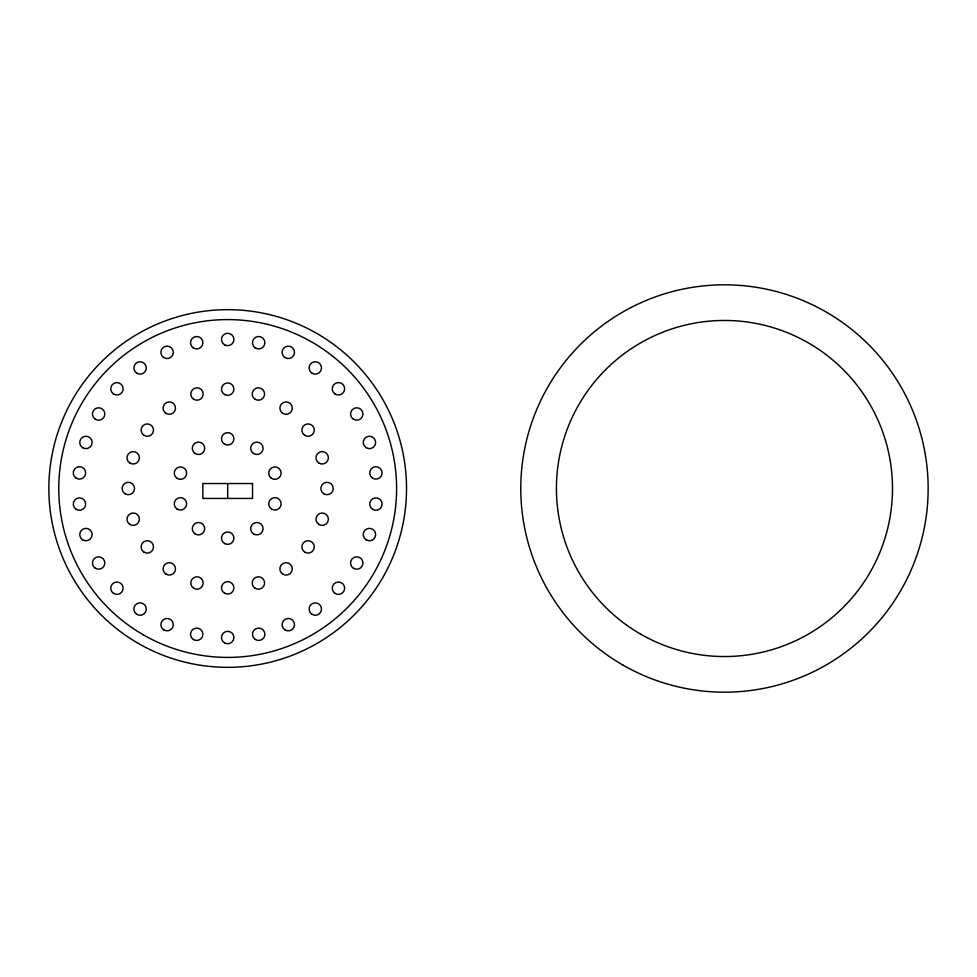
<?xml version="1.0" encoding="UTF-8"?>
<svg xmlns="http://www.w3.org/2000/svg" width="977" height="977" viewBox="0 0 977 977"><rect width="100%" height="100%" fill="white"/><g stroke="black" fill="none" stroke-linecap="round" stroke-linejoin="round"><path stroke-width="1.47" d="M227.69 483.53L227.69 498.441M252.53 483.53L202.85 483.53L202.85 498.441L252.53 498.441L252.53 483.53M138.27 643.379A178.84 178.84 0 0 0 406.53 488.5A178.84 178.84 0 0 0 138.27 333.621A178.84 178.84 0 0 0 138.27 643.379M143.24 634.781A168.911 168.911 0 0 0 396.601 488.5A168.911 168.911 0 0 0 143.24 342.219A168.911 168.911 0 0 0 143.24 634.781M224.588 444.205A6.204 6.204 0 0 0 233.906 438.82A6.204 6.204 0 0 0 224.588 433.446A6.204 6.204 0 0 0 224.588 444.205M224.588 394.525A6.204 6.204 0 0 0 233.906 389.139A6.204 6.204 0 0 0 224.588 383.766A6.204 6.204 0 0 0 224.588 394.525M224.588 344.844A6.204 6.204 0 0 0 233.906 339.471A6.204 6.204 0 0 0 224.588 334.085A6.204 6.204 0 0 0 224.588 344.844M195.107 453.511A6.204 6.204 0 0 0 204.694 448.638A6.204 6.204 0 0 0 195.681 442.776A6.204 6.204 0 0 0 195.107 453.511M177.155 478.412A6.204 6.204 0 0 0 186.656 473.369A6.204 6.204 0 0 0 177.533 467.665A6.204 6.204 0 0 0 177.155 478.412M177.008 509.029A6.204 6.204 0 0 0 186.644 504.242A6.204 6.204 0 0 0 177.68 498.294A6.204 6.204 0 0 0 177.008 509.029M195.119 533.906A6.204 6.204 0 0 0 204.694 528.997A6.204 6.204 0 0 0 195.656 523.171A6.204 6.204 0 0 0 195.119 533.906M224.588 543.554A6.204 6.204 0 0 0 233.906 538.18A6.204 6.204 0 0 0 224.588 532.795A6.204 6.204 0 0 0 224.588 543.554M253.507 533.894A6.204 6.204 0 0 0 263.094 529.021A6.204 6.204 0 0 0 254.081 523.159A6.204 6.204 0 0 0 253.507 533.894M271.643 509.115A6.204 6.204 0 0 0 281.144 504.071A6.204 6.204 0 0 0 272.021 498.368A6.204 6.204 0 0 0 271.643 509.115M271.496 478.327A6.204 6.204 0 0 0 281.132 473.54A6.204 6.204 0 0 0 272.18 467.592A6.204 6.204 0 0 0 271.496 478.327M253.519 453.523A6.204 6.204 0 0 0 263.094 448.614A6.204 6.204 0 0 0 254.057 442.789A6.204 6.204 0 0 0 253.519 453.523M193.556 399.178A6.204 6.204 0 0 0 203.192 394.403A6.204 6.204 0 0 0 194.228 388.443A6.204 6.204 0 0 0 193.556 399.178M165.907 413.32A6.204 6.204 0 0 0 175.494 408.447A6.204 6.204 0 0 0 166.481 402.585A6.204 6.204 0 0 0 165.907 413.32M143.949 435.315A6.204 6.204 0 0 0 153.511 430.405A6.204 6.204 0 0 0 144.474 424.58A6.204 6.204 0 0 0 143.949 435.315M129.904 463.061A6.204 6.204 0 0 0 139.406 458.018A6.204 6.204 0 0 0 130.283 452.314A6.204 6.204 0 0 0 129.904 463.061M125.227 493.873A6.204 6.204 0 0 0 134.545 488.5A6.204 6.204 0 0 0 125.227 483.127A6.204 6.204 0 0 0 125.227 493.873M129.758 524.38A6.204 6.204 0 0 0 139.393 519.593A6.204 6.204 0 0 0 130.442 513.646A6.204 6.204 0 0 0 129.758 524.38M143.924 552.103A6.204 6.204 0 0 0 153.511 547.23A6.204 6.204 0 0 0 144.498 541.368A6.204 6.204 0 0 0 143.924 552.103M165.919 574.097A6.204 6.204 0 0 0 175.494 569.188A6.204 6.204 0 0 0 166.456 563.35A6.204 6.204 0 0 0 165.919 574.097M193.69 588.252A6.204 6.204 0 0 0 203.192 583.208A6.204 6.204 0 0 0 194.081 577.505A6.204 6.204 0 0 0 193.69 588.252M224.588 593.234A6.204 6.204 0 0 0 233.906 587.861A6.204 6.204 0 0 0 224.588 582.475A6.204 6.204 0 0 0 224.588 593.234M254.96 588.166A6.204 6.204 0 0 0 264.596 583.379A6.204 6.204 0 0 0 255.632 577.431A6.204 6.204 0 0 0 254.96 588.166M282.707 574.085A6.204 6.204 0 0 0 292.294 569.212A6.204 6.204 0 0 0 283.281 563.338A6.204 6.204 0 0 0 282.707 574.085M304.702 552.115A6.204 6.204 0 0 0 314.276 547.205A6.204 6.204 0 0 0 305.239 541.38A6.204 6.204 0 0 0 304.702 552.115M318.893 524.466A6.204 6.204 0 0 0 328.394 519.422A6.204 6.204 0 0 0 319.271 513.719A6.204 6.204 0 0 0 318.893 524.466M323.937 493.873A6.204 6.204 0 0 0 333.255 488.5A6.204 6.204 0 0 0 323.937 483.127A6.204 6.204 0 0 0 323.937 493.873M318.746 462.964A6.204 6.204 0 0 0 328.382 458.189A6.204 6.204 0 0 0 319.418 452.241A6.204 6.204 0 0 0 318.746 462.964M304.677 435.302A6.204 6.204 0 0 0 314.276 430.43A6.204 6.204 0 0 0 305.264 424.568A6.204 6.204 0 0 0 304.677 435.302M282.719 413.332A6.204 6.204 0 0 0 292.294 408.423A6.204 6.204 0 0 0 283.257 402.597A6.204 6.204 0 0 0 282.719 413.332M255.095 399.275A6.204 6.204 0 0 0 264.596 394.232A6.204 6.204 0 0 0 255.485 388.528A6.204 6.204 0 0 0 255.095 399.275M193.238 347.873A6.204 6.204 0 0 0 202.898 343.159A6.204 6.204 0 0 0 193.983 337.138A6.204 6.204 0 0 0 193.238 347.873M163.66 357.533A6.204 6.204 0 0 0 173.271 352.709A6.204 6.204 0 0 0 164.283 346.798A6.204 6.204 0 0 0 163.66 357.533M136.707 373.129A6.204 6.204 0 0 0 146.294 368.268A6.204 6.204 0 0 0 137.281 362.394A6.204 6.204 0 0 0 136.707 373.129M113.564 393.987A6.204 6.204 0 0 0 123.139 389.09A6.204 6.204 0 0 0 114.114 383.253A6.204 6.204 0 0 0 113.564 393.987M95.27 419.206A6.204 6.204 0 0 0 104.832 414.272A6.204 6.204 0 0 0 95.77 408.471A6.204 6.204 0 0 0 95.27 419.206M82.654 447.71A6.204 6.204 0 0 0 92.156 442.666A6.204 6.204 0 0 0 83.033 436.963A6.204 6.204 0 0 0 82.654 447.71M76.291 478.254A6.204 6.204 0 0 0 85.683 473.015A6.204 6.204 0 0 0 76.45 467.495A6.204 6.204 0 0 0 76.291 478.254M75.962 509.2A6.204 6.204 0 0 0 85.658 504.559A6.204 6.204 0 0 0 76.792 498.478A6.204 6.204 0 0 0 75.962 509.2M82.52 539.731A6.204 6.204 0 0 0 92.143 534.944A6.204 6.204 0 0 0 83.192 528.997A6.204 6.204 0 0 0 82.52 539.731M95.221 568.211A6.204 6.204 0 0 0 104.82 563.363A6.204 6.204 0 0 0 95.819 557.476A6.204 6.204 0 0 0 95.221 568.211M113.552 593.43A6.204 6.204 0 0 0 123.139 588.545A6.204 6.204 0 0 0 114.114 582.695A6.204 6.204 0 0 0 113.552 593.43M136.719 614.289A6.204 6.204 0 0 0 146.294 609.379A6.204 6.204 0 0 0 137.256 603.542A6.204 6.204 0 0 0 136.719 614.289M163.745 629.896A6.204 6.204 0 0 0 173.283 624.914A6.204 6.204 0 0 0 164.197 619.149A6.204 6.204 0 0 0 163.745 629.896M193.458 639.569A6.204 6.204 0 0 0 202.911 634.439A6.204 6.204 0 0 0 193.739 628.822A6.204 6.204 0 0 0 193.458 639.569M224.588 642.915A6.204 6.204 0 0 0 233.906 637.529A6.204 6.204 0 0 0 224.588 632.156A6.204 6.204 0 0 0 224.588 642.915M255.205 639.422A6.204 6.204 0 0 0 264.877 634.708A6.204 6.204 0 0 0 255.95 628.699A6.204 6.204 0 0 0 255.205 639.422M284.893 629.835A6.204 6.204 0 0 0 294.504 625.011A6.204 6.204 0 0 0 285.516 619.1A6.204 6.204 0 0 0 284.893 629.835M311.907 614.277A6.204 6.204 0 0 0 321.494 609.404A6.204 6.204 0 0 0 312.481 603.53A6.204 6.204 0 0 0 311.907 614.277M335.074 593.43A6.204 6.204 0 0 0 344.649 588.545A6.204 6.204 0 0 0 335.624 582.695A6.204 6.204 0 0 0 335.074 593.43M353.405 568.248A6.204 6.204 0 0 0 362.955 563.302A6.204 6.204 0 0 0 353.906 557.501A6.204 6.204 0 0 0 353.405 568.248M366.143 539.817A6.204 6.204 0 0 0 375.632 534.773A6.204 6.204 0 0 0 366.522 529.07A6.204 6.204 0 0 0 366.143 539.817M372.725 509.408A6.204 6.204 0 0 0 382.117 504.169A6.204 6.204 0 0 0 372.884 498.661A6.204 6.204 0 0 0 372.725 509.408M372.396 478.046A6.204 6.204 0 0 0 382.105 473.405A6.204 6.204 0 0 0 373.238 467.324A6.204 6.204 0 0 0 372.396 478.046M365.996 447.613A6.204 6.204 0 0 0 375.632 442.837A6.204 6.204 0 0 0 366.668 436.89A6.204 6.204 0 0 0 365.996 447.613M353.356 419.182A6.204 6.204 0 0 0 362.955 414.321A6.204 6.204 0 0 0 353.955 408.447A6.204 6.204 0 0 0 353.356 419.182M335.062 393.987A6.204 6.204 0 0 0 344.649 389.102A6.204 6.204 0 0 0 335.624 383.24A6.204 6.204 0 0 0 335.062 393.987M311.919 373.153A6.204 6.204 0 0 0 321.494 368.231A6.204 6.204 0 0 0 312.457 362.406A6.204 6.204 0 0 0 311.919 373.153M284.979 357.594A6.204 6.204 0 0 0 294.517 352.612A6.204 6.204 0 0 0 285.431 346.847A6.204 6.204 0 0 0 284.979 357.594M255.424 348.02A6.204 6.204 0 0 0 264.889 342.89A6.204 6.204 0 0 0 255.718 337.26A6.204 6.204 0 0 0 255.424 348.02M622.63 664.897A203.68 203.68 0 0 0 928.15 488.5A203.68 203.68 0 0 0 622.63 312.103A203.68 203.68 0 0 0 622.63 664.897M640.448 634.024A168.032 168.032 0 0 0 892.502 488.5A168.032 168.032 0 0 0 640.448 342.976A168.032 168.032 0 0 0 640.448 634.024"/></g></svg>
